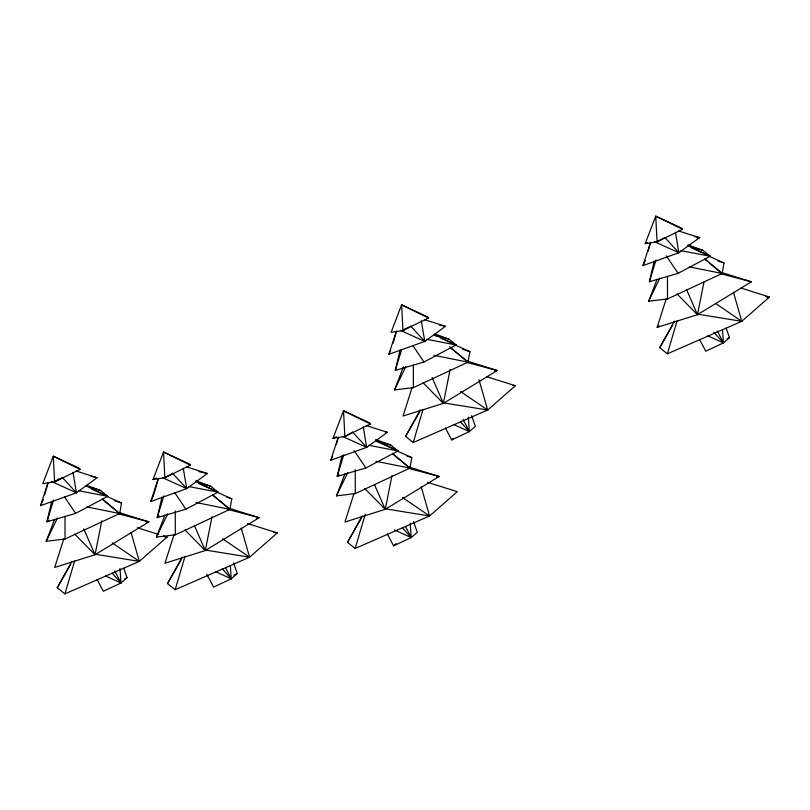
<?xml version="1.0" encoding="UTF-8"?>
<svg xmlns="http://www.w3.org/2000/svg" width="810" height="810" viewBox="0 0 810 810"><rect width="100%" height="100%" fill="white"/><g stroke="black" fill="none" stroke-linecap="round" stroke-linejoin="round"><path stroke-width="1.21" d="M54.645 519.311L46.2 541.283L65.053 539.004L119.677 513.53L121.551 503.01L106.971 496.449M164.896 515.14L156.462 537.101L175.314 534.833L229.939 509.348L231.802 498.828L217.232 492.277M344.888 473.911L336.444 495.872L355.296 493.604L409.921 468.119L411.794 457.599L396.09 450.542M403.431 366.788L394.541 389.914L413.394 387.636L468.018 362.161L469.891 351.641L455.311 345.08M657.092 279.258L648.648 301.219L667.501 298.951L722.125 273.466L723.998 262.946L709.418 256.395M63.787 538.812L54.715 567.425L95.023 554.739L101.776 520.86M174.049 534.64L164.967 563.244L205.274 550.557L212.038 516.689M354.031 493.401L344.949 522.015L385.256 509.328L392.02 475.45M412.128 387.443L403.046 416.056L443.353 403.37L450.117 369.492M666.235 298.758L657.153 327.361L697.461 314.675L703.981 282.012M51.718 501.289L46.96 521.792L75.644 513.378L107.76 496.327L100.622 490.506L86.741 485.382M161.98 497.107L157.211 517.62L185.895 509.207L218.011 492.156L210.873 486.324L195.848 480.775M341.962 455.878L337.193 476.391L365.887 467.967L397.993 450.917L390.855 445.095L375.83 439.546M435.081 334.014L448.953 339.137L456.091 344.959L423.984 362.009L395.29 370.423L400.059 349.92M688.034 244.893L703.06 250.442L710.198 256.274L678.091 273.324L649.397 281.738L654.166 261.225M44.692 494.778L48.104 482.679M153.92 494.221L158.365 478.497M336.292 444.528L338.003 438.473M393.022 343.399L396.444 331.31M648.162 251.08L650.551 242.615M71.958 561.289L57.247 587.756L64.921 593.872L74.682 560.814M182.209 557.108L167.498 583.575L175.173 589.7L184.943 556.632M362.192 515.879L347.48 542.346L355.155 548.461L365.269 514.228M420.299 409.921L405.577 436.377L413.252 442.503L423.022 409.445M674.396 321.226L659.684 347.692L667.359 353.818L677.13 320.75M53.592 500.023L46.96 521.792L48.954 520.283M163.843 495.841L157.211 517.62L159.206 516.102M343.825 454.612L337.193 476.391L339.188 474.873M395.29 370.423L401.558 349.859M649.397 281.738L656.029 259.959M76.12 471.015L97.149 477.697L76.424 492.794L40.5 505.683L48.033 482.568M186.381 466.833L207.4 473.526L186.675 488.612L150.761 501.511L158.294 478.396M366.363 425.604L387.382 432.287L366.657 447.383L330.743 460.272L338.276 437.157M424.46 319.646L445.48 326.329L424.754 341.425L388.841 354.314L396.373 331.199M678.567 230.951L699.587 237.644L678.861 252.73L642.948 265.619L650.481 242.514M153.029 479.52L163.539 452.01L189.449 463.998L190.37 465.203L164.886 477.708L153.029 479.52L156.441 478.062M333.011 438.291L343.521 410.781L369.431 422.769L370.362 423.974L344.868 436.479L333.011 438.291L336.433 436.833M40.5 505.683L43.325 499.608M150.761 501.511L153.576 495.436M330.743 460.272L332.616 456.222M388.841 354.314L390.714 350.264M642.948 265.619L645.297 260.567M46.2 541.283L57.459 518.025M156.462 537.101L167.71 513.854M336.444 495.872L347.703 472.625M394.541 389.914L405.8 366.657M648.648 301.219L659.907 277.972M57.247 587.756L70.784 564.195M167.498 583.575L181.035 560.024M405.577 436.377L419.732 411.753M347.48 542.346L361.635 517.722M659.684 347.692L672.604 325.205M445.429 428.095L451.686 439.891L453.387 438.362M387.332 534.053L393.589 545.849L396.13 543.561M64.921 593.872L139.32 561.391L167.052 537.091L163.478 535.967M175.173 589.7L249.581 557.209L277.314 532.909L247.536 523.543M413.252 442.503L487.66 410.022L515.393 385.722L486.81 376.731M355.155 548.461L429.563 515.98L457.296 491.68L427.518 482.315M667.359 353.818L741.768 321.327L769.5 297.027L740.917 288.036M123.707 568.225L127.059 577.712L120.974 582.987L103.346 591.26L97.089 579.464M233.543 562.869L237.31 573.531L231.225 578.806L213.607 587.088L206.783 574.209M726.155 328.171L729.496 337.649L723.411 342.924L705.793 351.206L699.536 339.4M657.153 327.361L659.117 325.772M80.119 469.385L53.288 456.182L54.624 481.889L80.119 469.385L79.198 468.18L53.288 456.182L42.778 483.702L54.624 481.889L58.664 478.862M428.46 318.016L401.618 304.813L402.965 330.52L428.46 318.016L427.528 316.811L401.618 304.813L391.108 332.333L402.965 330.52L405.992 328.252M682.567 229.321L655.725 216.128L657.072 241.826L682.567 229.321L681.635 228.116L655.725 216.128L645.216 243.638L657.072 241.826L659.087 240.317M74.652 534.084L95.023 554.739L148.908 521.873L120.062 512.831M422.992 382.705L443.353 403.37L497.249 370.504L467.198 361.078M184.913 529.902L205.274 550.557L259.17 517.701L229.119 508.275M677.099 294.02L697.461 314.675L751.356 281.819L722.51 272.767M364.895 488.673L385.256 509.328L439.152 476.472L409.101 467.046M54.624 481.889L62.107 477.718M402.965 330.52L409.374 326.946M172.358 473.536L164.886 477.708L163.539 452.01L190.37 465.203M657.072 241.826L664.544 237.654M351.277 432.904L344.868 436.479L343.521 410.781L370.362 423.974M647.443 242.484L645.216 243.638L647.494 242.666M451.686 439.891L469.304 431.619L475.399 426.343L471.623 415.672M393.589 545.849L411.207 537.577L417.292 532.302L413.525 521.63M124.831 578.735L127.059 577.712M727.279 338.681L729.496 337.649M233.979 575.07L237.31 573.531M767.171 297.908L769.5 297.027L765.774 296.561M697.248 238.241L699.587 237.644L694.707 236.55M494.799 371L497.249 370.504L466.874 362.465M146.458 522.379L148.908 521.873L118.533 513.834M436.701 476.968L439.152 476.472L408.777 468.423M256.709 518.197L259.17 517.701L227.58 509.338M512.912 385.408L515.393 385.722M273.588 532.443L277.314 532.909M164.572 536.777L167.052 537.091M697.238 314.118L741.768 321.327L733.465 292.299M443.131 402.803L487.66 410.022L479.014 379.779M385.033 508.761L429.563 515.98L421.261 486.952M205.052 550L249.581 557.209L241.279 528.181M94.79 554.172L139.32 561.391L131.018 532.362M680.866 250.644L710.198 256.274L688.044 245.612M426.759 339.329L456.091 344.959L433.937 334.297M368.661 445.287L397.993 450.917L375.84 440.265M188.679 486.526L218.011 492.156L195.858 481.494M78.418 490.698L107.76 496.327L85.607 485.676M689.29 266.865L722.125 273.466L704.801 258.886M433.968 355.317L468.018 362.161L449.732 346.761M375.87 461.275L409.921 468.119L392.597 453.529M195.888 502.504L229.939 509.348L212.615 494.768M86.852 506.928L119.677 513.53L102.354 498.94M439.384 324.962L445.48 326.329M384.942 431.74L387.382 432.287M198.865 471.612L207.4 473.526M91.044 476.331L97.149 477.697M720.981 273.77L751.356 281.819M692.216 247.182L703.06 250.442M436.904 335.512L448.953 339.137M383.626 442.918L390.855 445.095M202.439 483.793L210.873 486.324M90.973 487.61L100.622 490.506M137.285 527.725L158.719 534.468M717.994 260.992L723.998 262.946M462.692 349.292L469.891 351.641M406.995 456.04L411.794 457.599M227.013 497.269L231.802 498.828M114.352 500.671L121.551 503.01M690.991 247.718L710.198 256.274M434.616 335.401L436.884 336.403M440.265 337.912L456.091 344.959M376.518 441.359L397.993 450.917M198.794 483.6L218.011 492.156M91.935 489.28L107.76 496.327M654.693 241.765L678.861 252.73L675.469 232.247M707.798 335.826L723.411 342.924L722.52 329.63M400.585 330.46L424.754 341.425L421.362 320.932M453.691 424.521L469.304 431.619L468.332 417.109M342.488 436.418L366.657 447.383L363.265 426.9M394.48 529.973L411.207 537.577L410.235 523.078M162.496 477.647L186.675 488.612L183.273 468.129M51.091 481.302L76.424 492.794L73.022 472.311M215.612 571.708L231.225 578.806L230.334 565.512M105.351 575.89L120.974 582.987L119.991 568.488M715.797 303.578L741.768 321.327M460.647 391.564L487.66 410.022M402.55 497.522L429.563 515.98M222.568 538.751L249.581 557.209M112.317 542.933L139.32 561.391M704.882 259.322L706.806 260.891M708.72 262.47L722.125 273.466M450.775 348.017L468.018 362.161M392.678 453.975L409.921 468.119M212.696 495.204L229.939 509.348M102.445 499.385L119.677 513.53M665.466 238.13L678.861 252.73M410.518 325.914L424.754 341.425M352.421 431.872L366.657 447.383M172.439 473.101L186.675 488.612M62.178 477.282L76.424 492.794M713.701 332.141L723.411 342.924L717.265 330.885M460.404 421.737L469.304 431.619L463.158 419.58M402.307 527.695L411.207 537.577L405.618 526.632M222.325 568.924L231.225 578.806L225.636 567.861M112.064 573.105L120.974 582.987L114.828 570.949M666.316 255.889L678.091 273.324M412.908 345.597L423.984 362.009M354.112 450.532L365.887 467.967M174.818 492.794L185.895 509.207M64.567 496.975L75.644 513.378M686.678 289.879L697.461 314.675M432.084 377.44L443.353 403.37M374.473 484.532L385.256 509.328M194.491 525.761L205.274 550.557M83.744 528.819L95.023 554.739M667.44 276.301L667.501 298.951M413.333 364.996L413.394 387.636M355.236 469.699L355.296 493.604M175.254 510.928L175.314 534.833M64.992 516.365L65.053 539.004"/></g></svg>
